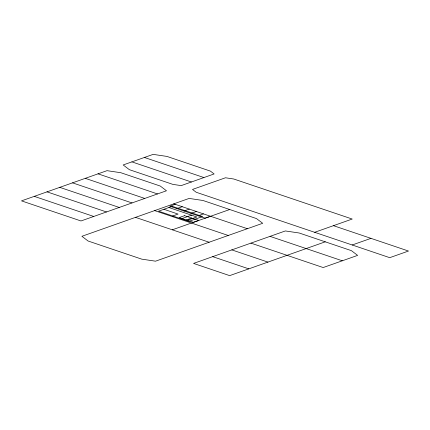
<?xml version="1.0" encoding="UTF-8"?>
<svg xmlns="http://www.w3.org/2000/svg" width="430" height="430" viewBox="0 0 430 430"><rect width="100%" height="100%" fill="white"/><g stroke="black" fill="none" stroke-linecap="round" stroke-linejoin="round"><path stroke-width="0.64" d="M34.266 196.365L107.005 170.667L120.814 172.715L160.277 186.05L166.48 190.769L80.985 220.966L21.5 200.864L34.266 196.365L93.74 216.462M131.892 161.879L123.173 164.959L129.376 169.678L172.898 184.389L181.186 185.615L214.124 173.946L210.426 171.119L166.958 156.423L153.144 154.375L131.892 161.879L191.409 181.992M135.488 217.365L81.899 236.296L88.102 241.015L141.739 259.145L155.542 261.182L262.703 223.288L256.457 218.564L202.955 200.477L189.13 198.429L135.488 217.365L209.114 242.24M175.166 204.32L169.802 206.212L205.196 218.177L229.706 209.517M176.88 208.604L182.245 206.712M183.959 210.996L189.324 209.104M172.709 215.968L178.074 214.075L163.916 209.286M191.038 213.387L196.402 211.495M181.202 218.838L191.565 215.183M186.314 219.95L191.678 218.053M198.117 215.785L203.487 213.887M172.301 229.803L210.571 216.285M352.197 244.987L370.972 238.354M186.486 220.622L196.849 216.967L168.909 207.523M314.663 232.302L352.224 219.047L233.759 179.004L225.47 177.778L192.506 189.436L196.23 192.275L389.731 257.672L408.5 251.045L333.454 225.675M325.268 241.821L229.663 275.625L193.554 263.418L285.348 230.948L299.162 232.995L325.268 241.821L351.428 250.663L357.631 255.382L323.172 267.546L250.921 243.122M144.405 157.461L203.906 177.558M98.04 173.838L157.52 193.935M270.029 236.366L342.307 260.79M173.779 203.847L247.368 228.717M85.28 178.343L144.765 198.445M72.53 182.852L132.01 202.944M154.639 210.609L228.239 235.479M59.77 187.351L119.25 207.448M231.808 249.889L267.928 262.096M47.015 191.855L106.495 211.958M212.689 256.651L248.803 268.863M172.306 206.325L158.552 211.184L188.818 221.412L202.578 216.553L172.306 206.325M184.599 215.661L179.235 217.558L193.392 222.342L198.757 220.45L184.599 215.661"/></g></svg>
